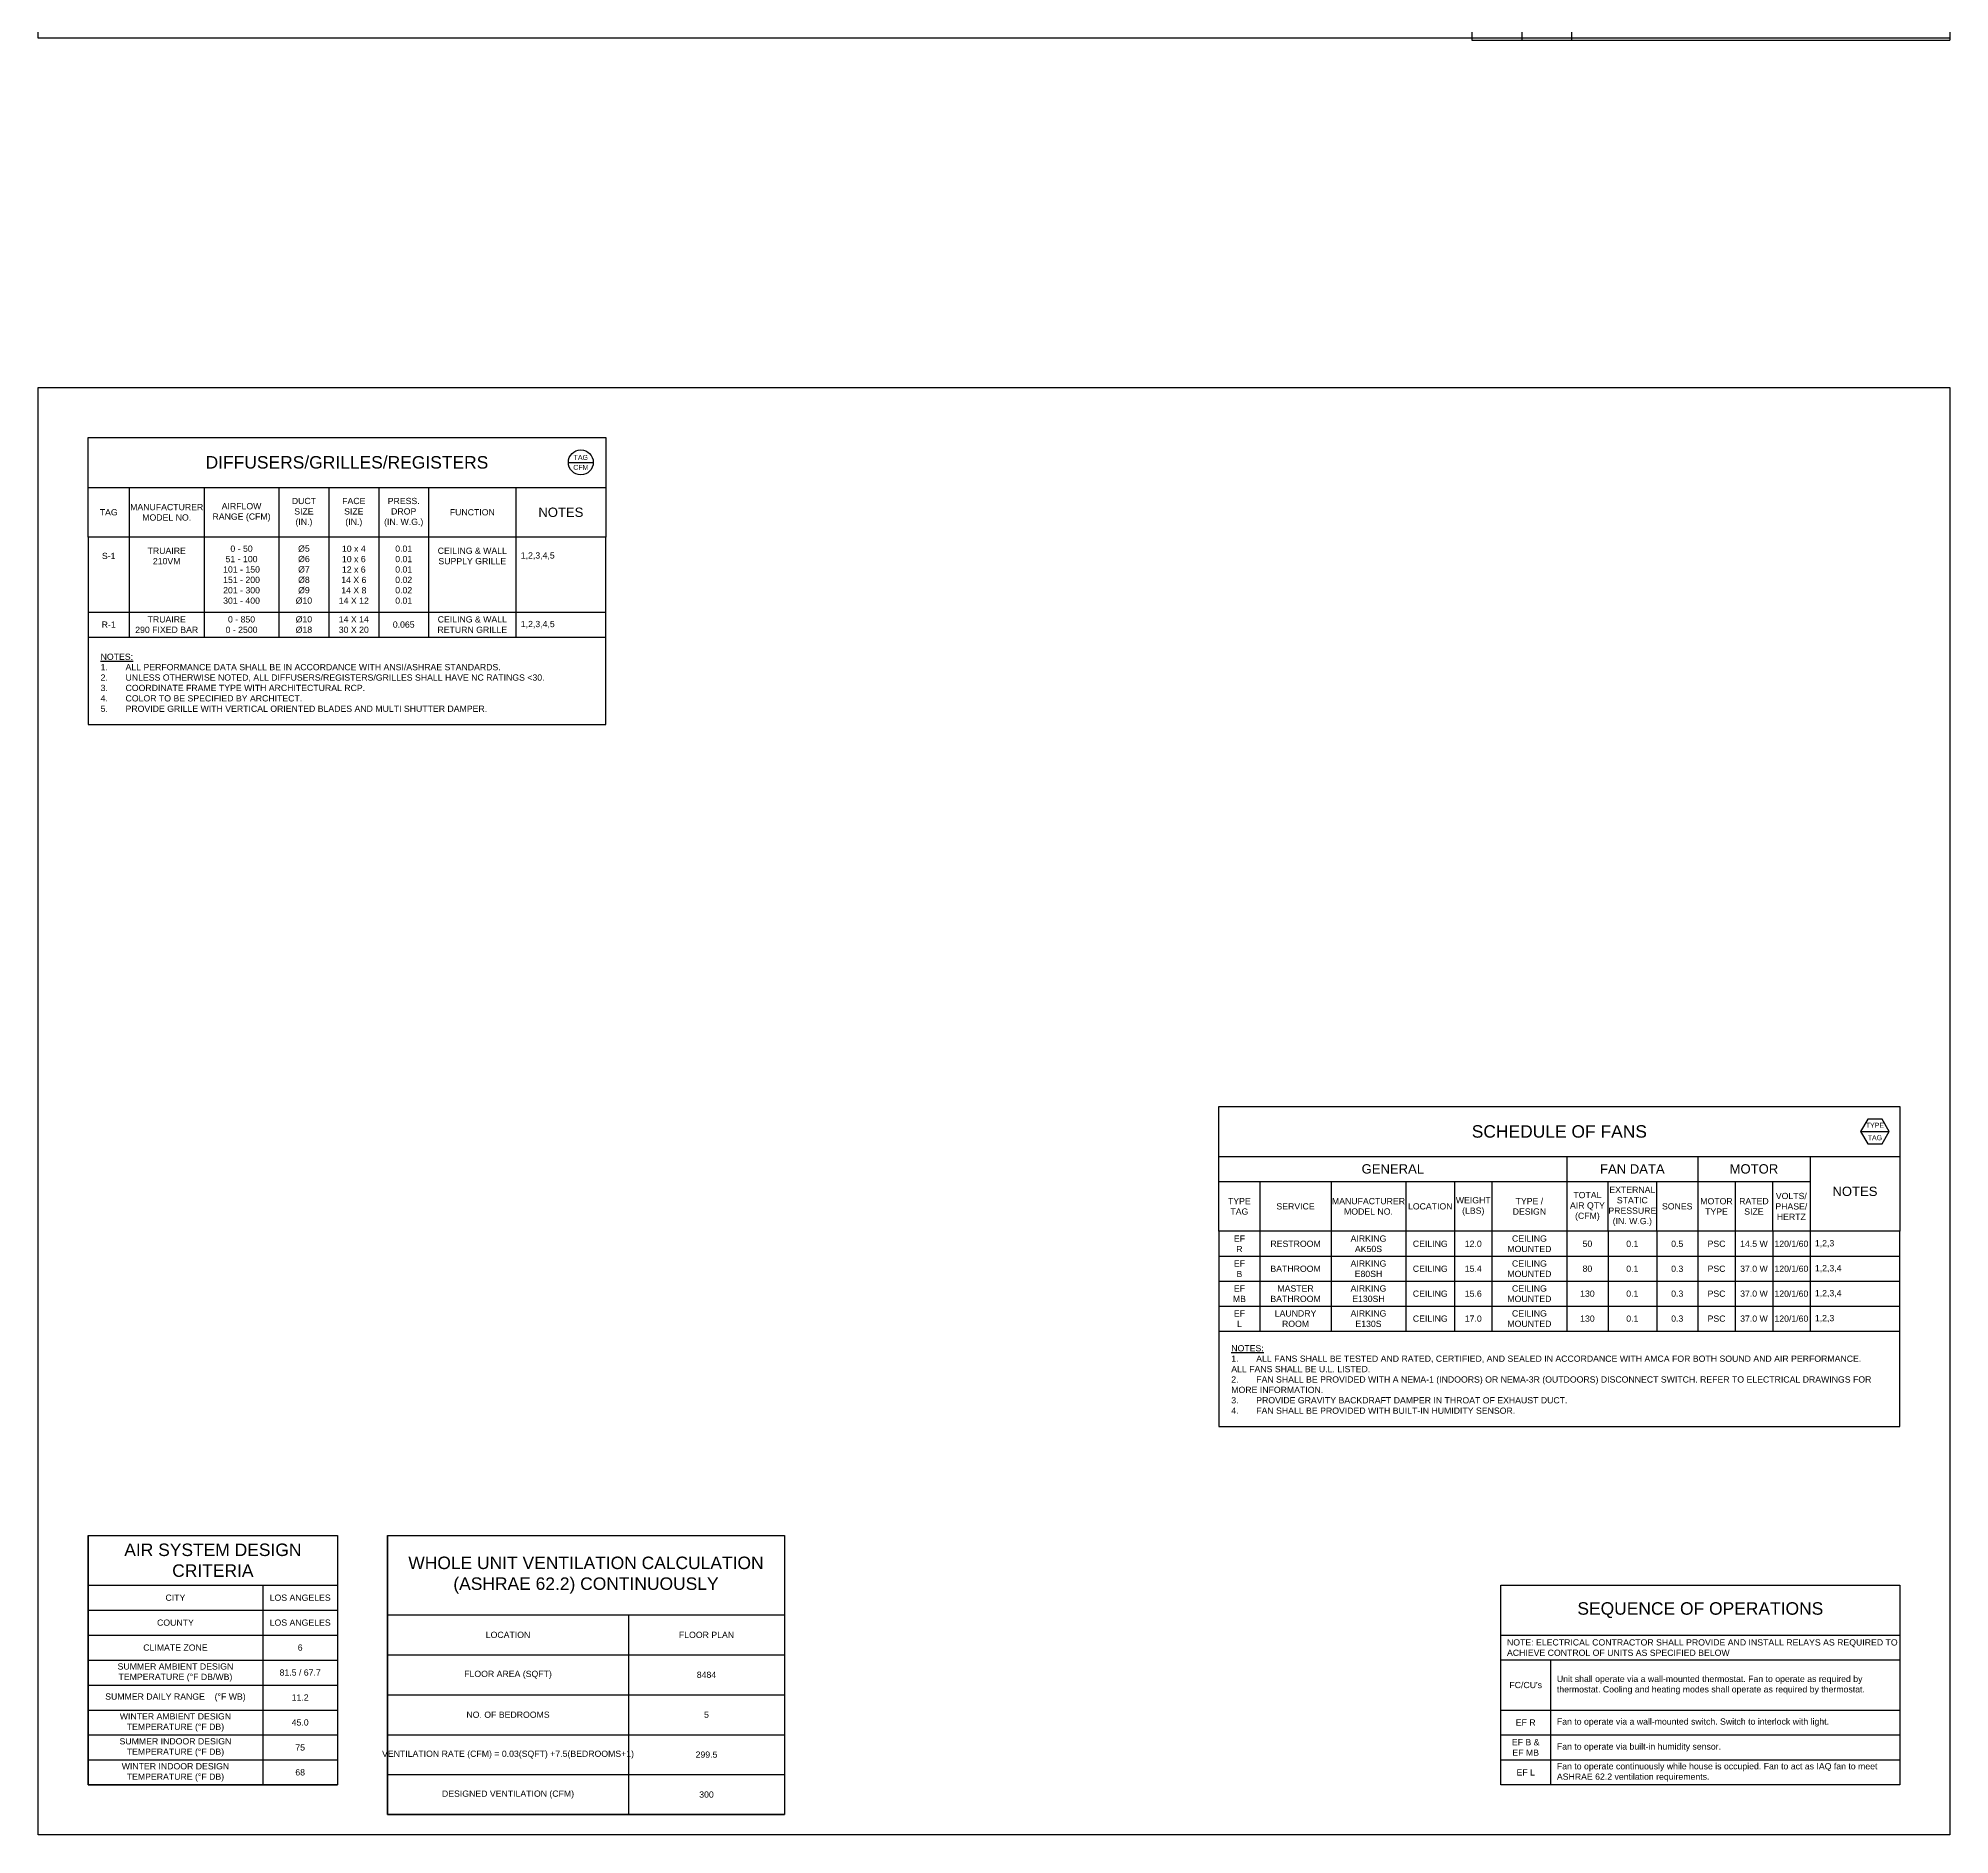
# Model space of a CAD drawing. Header units: inches. Extents: x -22 to 499, y -145 to 29.
# Drawn here: x 0 to 38.31, y -36 to 0 of the extents above; entities that cross this region are included whole.
import ezdxf
from ezdxf.enums import TextEntityAlignment as Align

# ---------------------------------------------------------------- set-up
doc = ezdxf.new("R2010")
doc.units = ezdxf.units.IN
doc.header["$LTSCALE"] = 48
doc.header["$MEASUREMENT"] = 0
for name, color, linetype in [('GEC_BORDER', 2, 'Continuous'), ('M_TEXT', 2, 'Continuous'), ('SCHED-BORDER', 13, 'Continuous'), ('SCHED-TEXT', 2, 'Continuous'), ('SchedTXT', 2, 'Continuous')]:
    doc.layers.add(name, color=color, linetype=linetype)
doc.layers.add('Notes', color=190, linetype='Continuous', plot=False)
doc.styles.add('Arial', font='arial.ttf')
doc.styles.add('rpm', font='arial.ttf', dxfattribs={"width": 0.85, "height": 0.09375})

# ---------------------------------------------------------------- blocks, each defined once
blk = doc.blocks.new('8CFM')
blk.add_line((0, 0), (0.404, 0))
blk.add_lwpolyline([(0.101, 0.175), (0, 0), (0.101, -0.175), (0.303, -0.175), (0.404, 0), (0.303, 0.175)], close=True)
at = {"style": 'rpm', "width": 0.85}
for tag, p in [('12', (0.211, 0.03)), ('1200', (0.211, -0.111))]:
    blk.add_attdef(tag, text='', height=0.0938, dxfattribs=at).set_placement(p, align=Align.CENTER)
blk = doc.blocks.new('*U26')
at = {"layer": 'SCHED-BORDER', "color": 232}
for p, q in [((0, 1.5), (13.65, 1.5)), ((13.65, -3.908), (13.65, 0)), ((0, 0), (0, -3.908)), ((0, -3.908), (13.65, -3.908))]:
    blk.add_line(p, q, dxfattribs=at)
at = {"layer": 'SCHED-BORDER', "color": 140}
for p, q in [((6.975, 1.5), (6.975, 0)), ((9.6, 1.5), (9.6, 0)), ((11.85, 1.5), (11.85, 0))]:
    blk.add_line(p, q, dxfattribs=at)
at = {"layer": 'SCHED-BORDER', "color": 0}
for p, q in [((11.85, 1.5), (11.85, 0)), ((0, 1), (11.85, 1)), ((0.825, 1), (0.825, 0)), ((2.25, 1), (2.25, 0)), ((3.75, 1), (3.75, 0)), ((4.725, 1), (4.725, 0)), ((5.475, 1), (5.475, 0)), ((7.8, 1), (7.8, 0)), ((8.775, 1), (8.775, 0)), ((10.35, 1), (10.35, 0)), ((11.1, 1), (11.1, 0))]:
    blk.add_line(p, q, dxfattribs=at)
at = {"layer": 'SCHED-BORDER', "color": 232}
blk.add_lwpolyline([(0, 2.5), (13.65, 2.5), (13.65, 0), (0, 0)], close=True, dxfattribs=at)
at = {"layer": 'SCHED-TEXT'}
ref = blk.add_blockref('8CFM', (12.861, 2), dxfattribs=dict(at, xscale=1.428571428571428, yscale=1.428571428571428, zscale=1.428571428571428))
ref.add_attrib('1200', 'TAG', dxfattribs={"layer": '0', "height": 0.1, "style": 'Arial'}).set_placement((13.15, 1.875), align=Align.MIDDLE_CENTER)
ref.add_attrib('12', 'TYPE', dxfattribs={"layer": '0', "height": 0.1, "style": 'Arial'}).set_placement((13.15, 2.125), align=Align.MIDDLE_CENTER)
at = {"layer": 'SCHED-TEXT', "color": 7, "attachment_point": 5, "style": 'Arial'}
for s, insert, char_height, width in [('SCHEDULE OF FANS', (6.825, 2), 0.25, 13.65), ('GENERAL', (3.488, 1.25), 0.1875, 6.975), ('FAN DATA', (8.288, 1.25), 0.1875, 2.625), ('MOTOR', (10.725, 1.25), 0.1875, 2.25), ('TOTAL \\PAIR QTY\\P(CFM)', (7.388, 0.5), 0.125, 0.825), ('EXTERNAL STATIC PRESSURE\\P(IN. W.G.)', (8.288, 0.5), 0.125, 0.975), ('VOLTS/\\PPHASE/\\PHERTZ', (11.475, 0.5), 0.125, 0.75), ('NOTES', (12.75, 0.8), 0.1875, 1.8), ('TYPE \\PTAG', (0.412, 0.5), 0.125, 0.825), ('SERVICE', (1.538, 0.5), 0.125, 1.425), ('MANUFACTURER MODEL NO.', (3, 0.5), 0.125, 1.5), ('LOCATION', (4.238, 0.5), 0.125, 0.975), ('WEIGHT\\P(LBS)', (5.1, 0.5), 0.125, 0.75), ('TYPE /\\PDESIGN', (6.225, 0.5), 0.125, 1.5), ('SONES', (9.188, 0.5), 0.125, 0.825), ('MOTOR TYPE', (9.975, 0.5), 0.125, 0.75), ('RATED SIZE', (10.725, 0.5), 0.125, 0.75)]:
    blk.add_mtext(s, dxfattribs=dict(at, insert=insert, char_height=char_height, width=width))
at = {"layer": 'SCHED-TEXT', "insert": (0.25, -3.658), "char_height": 0.125, "width": 13.15, "attachment_point": 7, "style": 'Arial'}
blk.add_mtext('{\\LNOTES:\\P\\pi-0.375,l0.5,t0.5;}1.^IALL FANS SHALL BE TESTED AND RATED, CERTIFIED, AND SEALED IN ACCORDANCE WITH AMCA FOR BOTH SOUND AND AIR PERFORMANCE. ^JALL FANS SHALL BE U.L. LISTED.\\P2.^IFAN SHALL BE PROVIDED WITH A NEMA-1 (INDOORS) OR NEMA-3R (OUTDOORS) DISCONNECT SWITCH. REFER TO ELECTRICAL DRAWINGS FOR MORE INFORMATION.\\P3.^IPROVIDE GRAVITY BACKDRAFT DAMPER IN THROAT OF EXHAUST DUCT.\\P4.^IFAN SHALL BE PROVIDED WITH BUILT-IN HUMIDITY SENSOR.', dxfattribs=at)
blk = doc.blocks.new('*U27')
at = {"layer": 'SCHED-BORDER', "color": 232}
blk.add_line((0, 0.5), (8, 0.5), dxfattribs=at)
at = {"layer": 'SCHED-BORDER'}
blk.add_line((1, 0), (1, -2.5), dxfattribs=at)
at = {"layer": 'SCHED-BORDER', "color": 232}
blk.add_lwpolyline([(0, 1.5), (8, 1.5), (8, 0), (0, 0)], close=True, dxfattribs=at)
blk.add_lwpolyline([(8, 0), (8, -2.5), (0, -2.5), (0, 0)], dxfattribs=at)
at = {"layer": 'SCHED-TEXT', "color": 7, "width": 8, "style": 'Arial'}
for s, insert, char_height, attachment_point in [('SEQUENCE OF OPERATIONS', (4, 1), 0.25, 5), ('\\pl0.125;NOTE: ELECTRICAL CONTRACTOR SHALL PROVIDE AND INSTALL RELAYS AS REQUIRED TO ACHIEVE CONTROL OF UNITS AS SPECIFIED BELOW', (0, 0.25), 0.125, 4)]:
    blk.add_mtext(s, dxfattribs=dict(at, insert=insert, char_height=char_height, attachment_point=attachment_point))
blk = doc.blocks.new('*T21')
at = {"layer": 'SCHED-BORDER', "color": 0, "linetype": 'ByBlock', "lineweight": -2, "transparency": 16777216}
for p, q in [((0, 0), (9.578125, 0)), ((0, 0), (0, -14.539)), ((9.578125, 0), (9.578125, -14.539)), ((0, -0.52), (9.578125, -0.52)), ((1, -0.52), (1, -14.539)), ((2, -0.52), (2, -14.539)), ((0, -0.879), (9.578125, -0.879)), ((0, -1.238), (9.578125, -1.238)), ((0, -1.597), (9.578125, -1.597)), ((0, -1.956), (9.578125, -1.956)), ((0, -2.315), (9.578125, -2.315)), ((0, -2.674), (9.578125, -2.674)), ((0, -3.033), (9.578125, -3.033)), ((0, -3.392), (9.578125, -3.392)), ((0, -3.752), (9.578125, -3.752)), ((0, -4.112), (9.578125, -4.112)), ((0, -4.472), (9.578125, -4.472)), ((0, -4.832), (9.578125, -4.832)), ((0, -5.192), (9.578125, -5.192)), ((0, -5.552), (9.578125, -5.552)), ((0, -5.912), (9.578125, -5.912)), ((0, -6.272), (9.578125, -6.272)), ((0, -6.632), (9.578125, -6.632)), ((0, -6.992), (9.578125, -6.992)), ((0, -7.352), (9.578125, -7.352)), ((0, -7.712), (9.578125, -7.712)), ((0, -8.072), (9.578125, -8.072)), ((0, -8.432), (9.578125, -8.432)), ((0, -8.792), (9.578125, -8.792)), ((0, -9.152), (9.578125, -9.152)), ((0, -9.512), (9.578125, -9.512)), ((0, -9.872), (9.578125, -9.872)), ((0, -10.231), (9.578125, -10.231)), ((0, -10.59), (9.578125, -10.59)), ((0, -10.949), (9.578125, -10.949)), ((0, -11.308), (9.578125, -11.308)), ((0, -11.667), (9.578125, -11.667)), ((0, -12.026), (9.578125, -12.026)), ((0, -12.385), (9.578125, -12.385)), ((0, -12.744), (9.578125, -12.744)), ((0, -13.103), (9.578125, -13.103)), ((0, -13.462), (9.578125, -13.462)), ((0, -13.821), (9.578125, -13.821)), ((0, -14.18), (9.578125, -14.18)), ((0, -14.539), (9.578125, -14.539))]:
    blk.add_line(p, q, dxfattribs=at)
at = {"layer": 'SCHED-BORDER', "color": 2, "transparency": 16777216, "style": 'Arial'}
for s, insert, char_height, width, attachment_point in [('SHEET INDEX', (4.789062, -0.26), 0.3, 9.458125, 5), ('NO.', (0.5, -0.6995), 0.125, 0.88, 5), ('SHEET', (1.5, -0.6995), 0.125, 0.88, 5), ('DESCRIPTION', (5.789062, -0.6995), 0.125, 7.458125, 5), ('1', (0.5, -1.0585), 0.125, 0.88, 5), ('M-0.1', (1.5, -1.0585), 0.125, 0.88, 5), ('GENERAL NOTES & LEGENDS   ', (2.06, -1.0585), 0.125, 7.458125, 4), ('2', (0.5, -1.4175), 0.125, 0.88, 5), ('M-0.2', (1.5, -1.4175), 0.125, 0.88, 5), ('EQUIPMENT SCHEDULES   ', (2.06, -1.4175), 0.125, 7.458125, 4), ('3', (0.5, -1.7765), 0.125, 0.88, 5), ('M-3.1', (1.5, -1.7765), 0.125, 0.88, 5), ('BASEMENT PLAN - FLOOR PLAN   ', (2.06, -1.7765), 0.125, 7.458125, 4), ('4', (0.5, -2.1355), 0.125, 0.88, 5), ('M-3.2', (1.5, -2.1355), 0.125, 0.88, 5), ('MAIN LEVEL - FLOOR PLAN   ', (2.06, -2.1355), 0.125, 7.458125, 4), ('5', (0.5, -2.4945), 0.125, 0.88, 5), ('M-3.3', (1.5, -2.4945), 0.125, 0.88, 5), ('UPPER LEVEL - FLOOR PLAN   ', (2.06, -2.4945), 0.125, 7.458125, 4), ('6', (0.5, -2.8535), 0.125, 0.88, 5), ('M-3.4', (1.5, -2.8535), 0.125, 0.88, 5), ('ROOF PLAN    ', (2.06, -2.8535), 0.125, 7.458125, 4), ('7', (0.5, -3.2125), 0.125, 0.88, 5), ('MD-1', (1.5, -3.2125), 0.125, 0.88, 5), ('DETAILS    ', (2.06, -3.2125), 0.125, 7.458125, 4)]:
    blk.add_mtext(s, dxfattribs=dict(at, insert=insert, char_height=char_height, width=width, attachment_point=attachment_point))
blk = doc.blocks.new('*T24')
at = {"layer": 'SCHED-BORDER', "color": 0, "linetype": 'ByBlock', "lineweight": -2, "transparency": 16777216}
for p, q in [((0, 0), (5, 0)), ((0, 0), (0, -5)), ((5, 0), (5, -5)), ((0, -1), (5, -1)), ((3.5, -1), (3.5, -5)), ((0, -1.5), (5, -1.5)), ((0, -2), (5, -2)), ((0, -2.5), (5, -2.5)), ((0, -3), (5, -3)), ((0, -3.5), (5, -3.5)), ((0, -4), (5, -4)), ((0, -4.5), (5, -4.5)), ((0, -5), (5, -5))]:
    blk.add_line(p, q, dxfattribs=at)
at = {"layer": 'SCHED-BORDER', "color": 7, "transparency": 16777216, "attachment_point": 5, "style": 'Arial'}
for s, insert, char_height, width in [('AIR SYSTEM DESIGN CRITERIA', (2.5, -0.5), 0.25, 4.88), ('CITY', (1.75, -1.25), 0.125, 3.38), ('LOS ANGELES', (4.25, -1.25), 0.125, 1.38), ('COUNTY', (1.75, -1.75), 0.125, 3.38), ('LOS ANGELES', (4.25, -1.75), 0.125, 1.38), ('CLIMATE ZONE', (1.75, -2.25), 0.125, 3.38), ('6', (4.25, -2.25), 0.125, 1.38), ('SUMMER AMBIENT DESIGN TEMPERATURE (%%DF DB/WB)', (1.75, -2.75), 0.125, 3.38), ('81.5 / 67.7', (4.25, -2.75), 0.125, 1.38), ('SUMMER DAILY RANGE    (%%DF WB)', (1.75, -3.25), 0.125, 3.38), ('11.2', (4.25, -3.25), 0.125, 1.38), ('45.0', (4.25, -3.75), 0.125, 1.38), ('75', (4.25, -4.25), 0.125, 1.38), ('WINTER INDOOR DESIGN TEMPERATURE (%%DF DB)', (1.75, -4.75), 0.125, 3.38), ('68', (4.25, -4.75), 0.125, 1.38)]:
    blk.add_mtext(s, dxfattribs=dict(at, insert=insert, char_height=char_height, width=width))
at = {"layer": 'SCHED-BORDER', "color": 0, "transparency": 16777216, "char_height": 0.125, "width": 3.38, "attachment_point": 5, "style": 'Arial'}
for s, insert in [('{\\fArial|b0|i0|c0|p34;\\C7;WINTER AMBIENT DESIGN TEMPERATURE (%%DF DB)}', (1.75, -3.75)), ('{\\fArial|b0|i0|c0|p34;\\C7;SUMMER INDOOR DESIGN TEMPERATURE (%%DF DB)}', (1.75, -4.25))]:
    blk.add_mtext(s, dxfattribs=dict(at, insert=insert))
blk = doc.blocks.new('*T25')
at = {"layer": 'SCHED-BORDER', "color": 0, "linetype": 'ByBlock', "lineweight": -2, "transparency": 16777216}
for p, q in [((0, 0), (7.957, 0)), ((0, 0), (0, -5.595)), ((7.957, 0), (7.957, -5.595)), ((0, -1.595), (7.957, -1.595)), ((4.832, -1.595), (4.832, -5.595)), ((0, -2.395), (7.957, -2.395)), ((0, -3.195), (7.957, -3.195)), ((0, -3.995), (7.957, -3.995)), ((0, -4.795), (7.957, -4.795)), ((0, -5.595), (7.957, -5.595))]:
    blk.add_line(p, q, dxfattribs=at)
at = {"layer": 'SCHED-BORDER', "color": 7, "transparency": 16777216, "attachment_point": 5, "style": 'Arial'}
for s, insert, char_height, width in [('WHOLE UNIT VENTILATION CALCULATION (ASHRAE 62.2) CONTINUOUSLY ', (3.978, -0.797), 0.25, 7.95338), ('LOCATION', (2.416, -1.995), 0.125, 4.82838), ('FLOOR PLAN', (6.394, -1.995), 0.125, 3.12153), ('FLOOR AREA (SQFT)', (2.416, -2.795), 0.125, 4.82838), ('8484', (6.394, -2.795), 0.125, 3.12153), ('NO. OF BEDROOMS', (2.416, -3.595), 0.125, 4.82838), ('5', (6.394, -3.595), 0.125, 3.12153), ('VENTILATION RATE (CFM) = 0.03(SQFT) +7.5(BEDROOMS+1)', (2.416, -4.395), 0.125, 4.82838), ('299.5', (6.394, -4.395), 0.125, 3.12153), ('DESIGNED VENTILATION (CFM)', (2.416, -5.195), 0.125, 4.82838), ('300', (6.394, -5.195), 0.125, 3.12153)]:
    blk.add_mtext(s, dxfattribs=dict(at, insert=insert, char_height=char_height, width=width))
blk = doc.blocks.new('*U23')
at = {"layer": 'M_TEXT'}
blk.add_line((9.625, 1.5), (10.125, 1.5), dxfattribs=at)
blk.add_circle((9.875, 1.5), 0.25, dxfattribs=at)
at = {"layer": 'SCHED-BORDER', "color": 232}
for p, q in [((0, 1), (10.375, 1)), ((10.375, -3.75), (10.375, 0)), ((0, 0), (0, -3.75)), ((0, -3.75), (10.375, -3.75))]:
    blk.add_line(p, q, dxfattribs=at)
at = {"layer": 'SCHED-BORDER', "color": 0}
for p, q in [((0.825, 1), (0.825, 0)), ((2.325, 1), (2.325, 0)), ((3.825, 1), (3.825, 0)), ((4.825, 1), (4.825, 0)), ((5.825, 1), (5.825, 0)), ((6.825, 1), (6.825, 0)), ((8.575, 1), (8.575, 0))]:
    blk.add_line(p, q, dxfattribs=at)
at = {"layer": 'SCHED-BORDER', "color": 232}
blk.add_lwpolyline([(0, 2), (10.375, 2), (10.375, 0), (0, 0)], close=True, dxfattribs=at)
at = {"layer": 'M_TEXT', "style": 'Arial'}
for s, p in [('TAG', (9.875, 1.6)), ('CFM', (9.875, 1.4))]:
    blk.add_text(s, height=0.1, dxfattribs=at).set_placement(p, align=Align.MIDDLE)
at = {"layer": 'SchedTXT', "color": 7, "attachment_point": 5, "style": 'Arial'}
for s, insert, char_height, width in [('DIFFUSERS/GRILLES/REGISTERS', (5.1875, 1.5), 0.25, 10.375), ('DUCT \\PSIZE\\P(IN.)', (4.325, 0.5), 0.125, 1), ('FACE \\PSIZE\\P(IN.)', (5.325, 0.5), 0.125, 1), ('PRESS. DROP\\P(IN. W.G.)', (6.325, 0.5), 0.125, 1), ('TAG', (0.4125, 0.5), 0.125, 0.825), ('MANUFACTURER MODEL NO.', (1.575, 0.5), 0.125, 1.5), ('AIRFLOW \\PRANGE (CFM)', (3.075, 0.5), 0.125, 1.5), ('FUNCTION', (7.7, 0.5), 0.125, 1.75), ('NOTES', (9.475, 0.5), 0.1875, 1.8)]:
    blk.add_mtext(s, dxfattribs=dict(at, insert=insert, char_height=char_height, width=width))
at = {"layer": 'SchedTXT', "insert": (0.25, -3.5), "char_height": 0.125, "width": 9.875, "attachment_point": 7, "style": 'Arial'}
blk.add_mtext('{\\LNOTES:\\P\\pi-0.375,l0.5,t0.5;}1.^IALL PERFORMANCE DATA SHALL BE IN ACCORDANCE WITH ANSI/ASHRAE STANDARDS.\\P2.^IUNLESS OTHERWISE NOTED, ALL DIFFUSERS/REGISTERS/GRILLES SHALL HAVE NC RATINGS{\\C7; <30}.\\P3.^ICOORDINATE FRAME TYPE WITH ARCHITECTURAL RCP.\\P4.^ICOLOR TO BE SPECIFIED BY ARCHITECT.\\P5.^IPROVIDE GRILLE WITH VERTICAL ORIENTED BLADES AND MULTI SHUTTER DAMPER.', dxfattribs=at)

msp = doc.modelspace()

# ---------------------------------------------------------------- linework, layer by layer
at = {"layer": 'Notes', "color": 5}
for points in [[(38.312, 0), (0, 0), (0, 29), (38.312, 29)], [(38.312, -36), (0, -36), (0, -7), (38.312, -7)]]:
    msp.add_lwpolyline(points, close=True, dxfattribs=at)
at = {"layer": 'SCHED-BORDER'}
for p, q in [((1.825, -10), (1.825, -12)), ((3.325, -10), (3.325, -12)), ((4.825, -10), (4.825, -12)), ((5.825, -10), (5.825, -12)), ((6.825, -10), (6.825, -12)), ((7.825, -10), (7.825, -12)), ((9.575, -10), (9.575, -12)), ((1, -11.5), (11.375, -11.5)), ((1, -12), (11.375, -12)), ((24.487, -23.908), (24.487, -25.908)), ((25.912, -23.908), (25.912, -25.908)), ((27.412, -23.908), (27.412, -25.908)), ((28.387, -23.908), (28.387, -25.908)), ((29.137, -23.908), (29.137, -25.908)), ((31.463, -23.908), (31.463, -25.908)), ((32.438, -23.908), (32.438, -25.908)), ((34.013, -23.908), (34.013, -25.908)), ((34.763, -23.908), (34.763, -25.908)), ((23.662, -24.408), (37.312, -24.408)), ((23.662, -24.908), (37.312, -24.908)), ((23.662, -25.408), (37.312, -25.408)), ((29.313, -33.5), (37.312, -33.5)), ((29.313, -34), (37.312, -34)), ((29.313, -34.5), (37.312, -34.5))]:
    msp.add_line(p, q, dxfattribs=at)
at = {"layer": 'SCHED-BORDER', "color": 140}
for p, q in [((30.637, -23.908), (30.637, -25.908)), ((33.263, -23.908), (33.263, -25.908)), ((35.512, -23.908), (35.512, -25.908))]:
    msp.add_line(p, q, dxfattribs=at)
at = {"layer": 'SCHED-BORDER', "color": 232}
msp.add_line((23.662, -25.908), (37.312, -25.908), dxfattribs=at)
for points in [[(1, -30), (6, -30), (6, -35), (1, -35)], [(7, -30), (14.957, -30), (14.957, -35.595), (7, -35.595)]]:
    msp.add_lwpolyline(points, close=True, dxfattribs=at)

# ---------------------------------------------------------------- block references
for name, p in [('*T21', (28.734, 14.5)), ('*T24', (1, -30)), ('*T25', (7, -30))]:
    msp.add_blockref(name, p)
at = {"layer": 'GEC_BORDER'}
msp.add_blockref('*U27', (29.313, -32.5), dxfattribs=at)
at = {"layer": 'SCHED-BORDER'}
for name, p in [('*U23', (1, -10)), ('*U26', (23.662, -23.908))]:
    msp.add_blockref(name, p, dxfattribs=at)

# ---------------------------------------------------------------- texts
at = {"layer": 'SCHED-TEXT', "char_height": 0.125, "style": 'Arial'}
for s, insert, width, attachment_point in [('EF\\PR', (24.075, -24.158), 0.825, 5), ('RESTROOM', (25.2, -24.158), 1.425, 5), ('AIRKING \\PAK50S', (26.662, -24.158), 1.5, 5), ('CEILING', (27.9, -24.158), 0.975, 5), ('12.0', (28.762, -24.158), 0.75, 5), ('CEILING MOUNTED', (29.887, -24.158), 1.5, 5), ('50', (31.05, -24.158), 0.825, 5), ('0.1', (31.95, -24.158), 0.975, 5), ('0.5', (32.85, -24.158), 0.825, 5), ('PSC', (33.638, -24.158), 0.75, 5), ('14.5 W', (34.388, -24.158), 0.75, 5), ('120/1/60', (35.138, -24.158), 0.75, 5), ('  1,2,3', (35.512, -24.158), 1.8, 4), ('EF\\PB', (24.075, -24.658), 0.825, 5), ('AIRKING \\PE80SH', (26.662, -24.658), 1.5, 5), ('CEILING MOUNTED', (29.887, -24.658), 1.5, 5), ('BATHROOM', (25.2, -24.658), 1.425, 5), ('CEILING', (27.9, -24.658), 0.975, 5), ('15.4', (28.762, -24.658), 0.75, 5), ('80', (31.05, -24.658), 0.825, 5), ('0.1', (31.95, -24.658), 0.975, 5), ('0.3', (32.85, -24.658), 0.825, 5), ('PSC', (33.638, -24.658), 0.75, 5), ('37.0 W', (34.388, -24.658), 0.75, 5), ('120/1/60', (35.138, -24.658), 0.75, 5), ('  1,2,3,4', (35.512, -24.658), 1.8, 4), ('EF\\PMB', (24.075, -25.158), 0.825, 5), ('MASTER BATHROOM', (25.2, -25.158), 1.425, 5), ('AIRKING \\PE130SH', (26.662, -25.158), 1.5, 5), ('CEILING', (27.9, -25.158), 0.975, 5), ('15.6', (28.762, -25.158), 0.75, 5), ('CEILING MOUNTED', (29.887, -25.158), 1.5, 5), ('130', (31.05, -25.158), 0.825, 5), ('0.1', (31.95, -25.158), 0.975, 5), ('0.3', (32.85, -25.158), 0.825, 5), ('PSC', (33.638, -25.158), 0.75, 5), ('37.0 W', (34.388, -25.158), 0.75, 5), ('120/1/60', (35.138, -25.158), 0.75, 5), ('  1,2,3,4', (35.512, -25.158), 1.8, 4), ('EF\\PL', (24.075, -25.658), 0.825, 5), ('LAUNDRY \\PROOM', (25.2, -25.658), 1.425, 5), ('AIRKING \\PE130S', (26.662, -25.658), 1.5, 5), ('CEILING', (27.9, -25.658), 0.975, 5), ('17.0', (28.762, -25.658), 0.75, 5), ('CEILING MOUNTED', (29.887, -25.658), 1.5, 5), ('130', (31.05, -25.658), 0.825, 5), ('0.1', (31.95, -25.658), 0.975, 5), ('0.3', (32.85, -25.658), 0.825, 5), ('PSC', (33.638, -25.658), 0.75, 5), ('37.0 W', (34.388, -25.658), 0.75, 5), ('120/1/60', (35.138, -25.658), 0.75, 5), ('  1,2,3', (35.512, -25.658), 1.8, 4), ("FC/CU's", (29.813, -33), 1, 5), ('\\pl0.125;Unit shall operate via a wall-mounted thermostat. Fan to operate as required by thermostat. Cooling and heating modes shall operate as required by thermostat.', (30.313, -33), 7, 4), ('EF R', (29.813, -33.75), 1, 5), ('\\pl0.125;Fan to operate via a wall-mounted switch. Switch to interlock with light.', (30.313, -33.75), 7, 4), ('EF B & \\PEF MB', (29.813, -34.25), 1, 5), ('\\pl0.125;Fan to operate via built-in humidity sensor.', (30.313, -34.25), 7, 4), ('EF L', (29.813, -34.75), 1, 5), ('\\pl0.125;Fan to operate continuously while house is occupied. Fan to act as IAQ fan to meet ASHRAE 62.2 ventilation requirements. ', (30.313, -34.75), 7, 4)]:
    msp.add_mtext(s, dxfattribs=dict(at, insert=insert, width=width, attachment_point=attachment_point))
at = {"layer": 'SchedTXT', "char_height": 0.125, "style": 'Arial'}
for s, insert, width, attachment_point in [('S-1', (1.412, -10.375), 0.825, 5), ('TRUAIRE\\P210VM', (2.575, -10.375), 1.5, 5), ('0 - 50\\P51 - 100\\P101 - 150\\P151 - 200\\P201 - 300\\P301 - 400', (4.075, -10.75), 1.5, 5), ('%%C5\\P%%C6\\P%%C7\\P%%C8\\P%%C9\\P%%C10', (5.325, -10.75), 1, 5), ('10 x 4\\P10 x 6\\P12 x 6\\P14 X 6\\P14 X 8\\P14 X 12', (6.325, -10.75), 1, 5), ('0.01\\P0.01\\P0.01\\P0.02\\P0.02\\P0.01', (7.325, -10.75), 1, 5), ('CEILING & WALL SUPPLY GRILLE', (8.7, -10.375), 1.75, 5), ('  1,2,3,4,5', (9.575, -10.375), 1.8, 4), ('R-1', (1.412, -11.75), 0.825, 5), ('TRUAIRE\\P290 FIXED BAR', (2.575, -11.75), 1.5, 5), ('0 - 850\\P0 - 2500', (4.075, -11.75), 1.5, 5), ('%%C10\\P%%C18', (5.325, -11.75), 1, 5), ('14 X 14\\P30 X 20', (6.325, -11.75), 1, 5), ('0.065', (7.325, -11.75), 1, 5), ('CEILING & WALL RETURN GRILLE', (8.7, -11.75), 1.75, 5), ('  1,2,3,4,5', (9.575, -11.75), 1.8, 4)]:
    msp.add_mtext(s, dxfattribs=dict(at, insert=insert, width=width, attachment_point=attachment_point))

doc.saveas('drawing.dxf')
